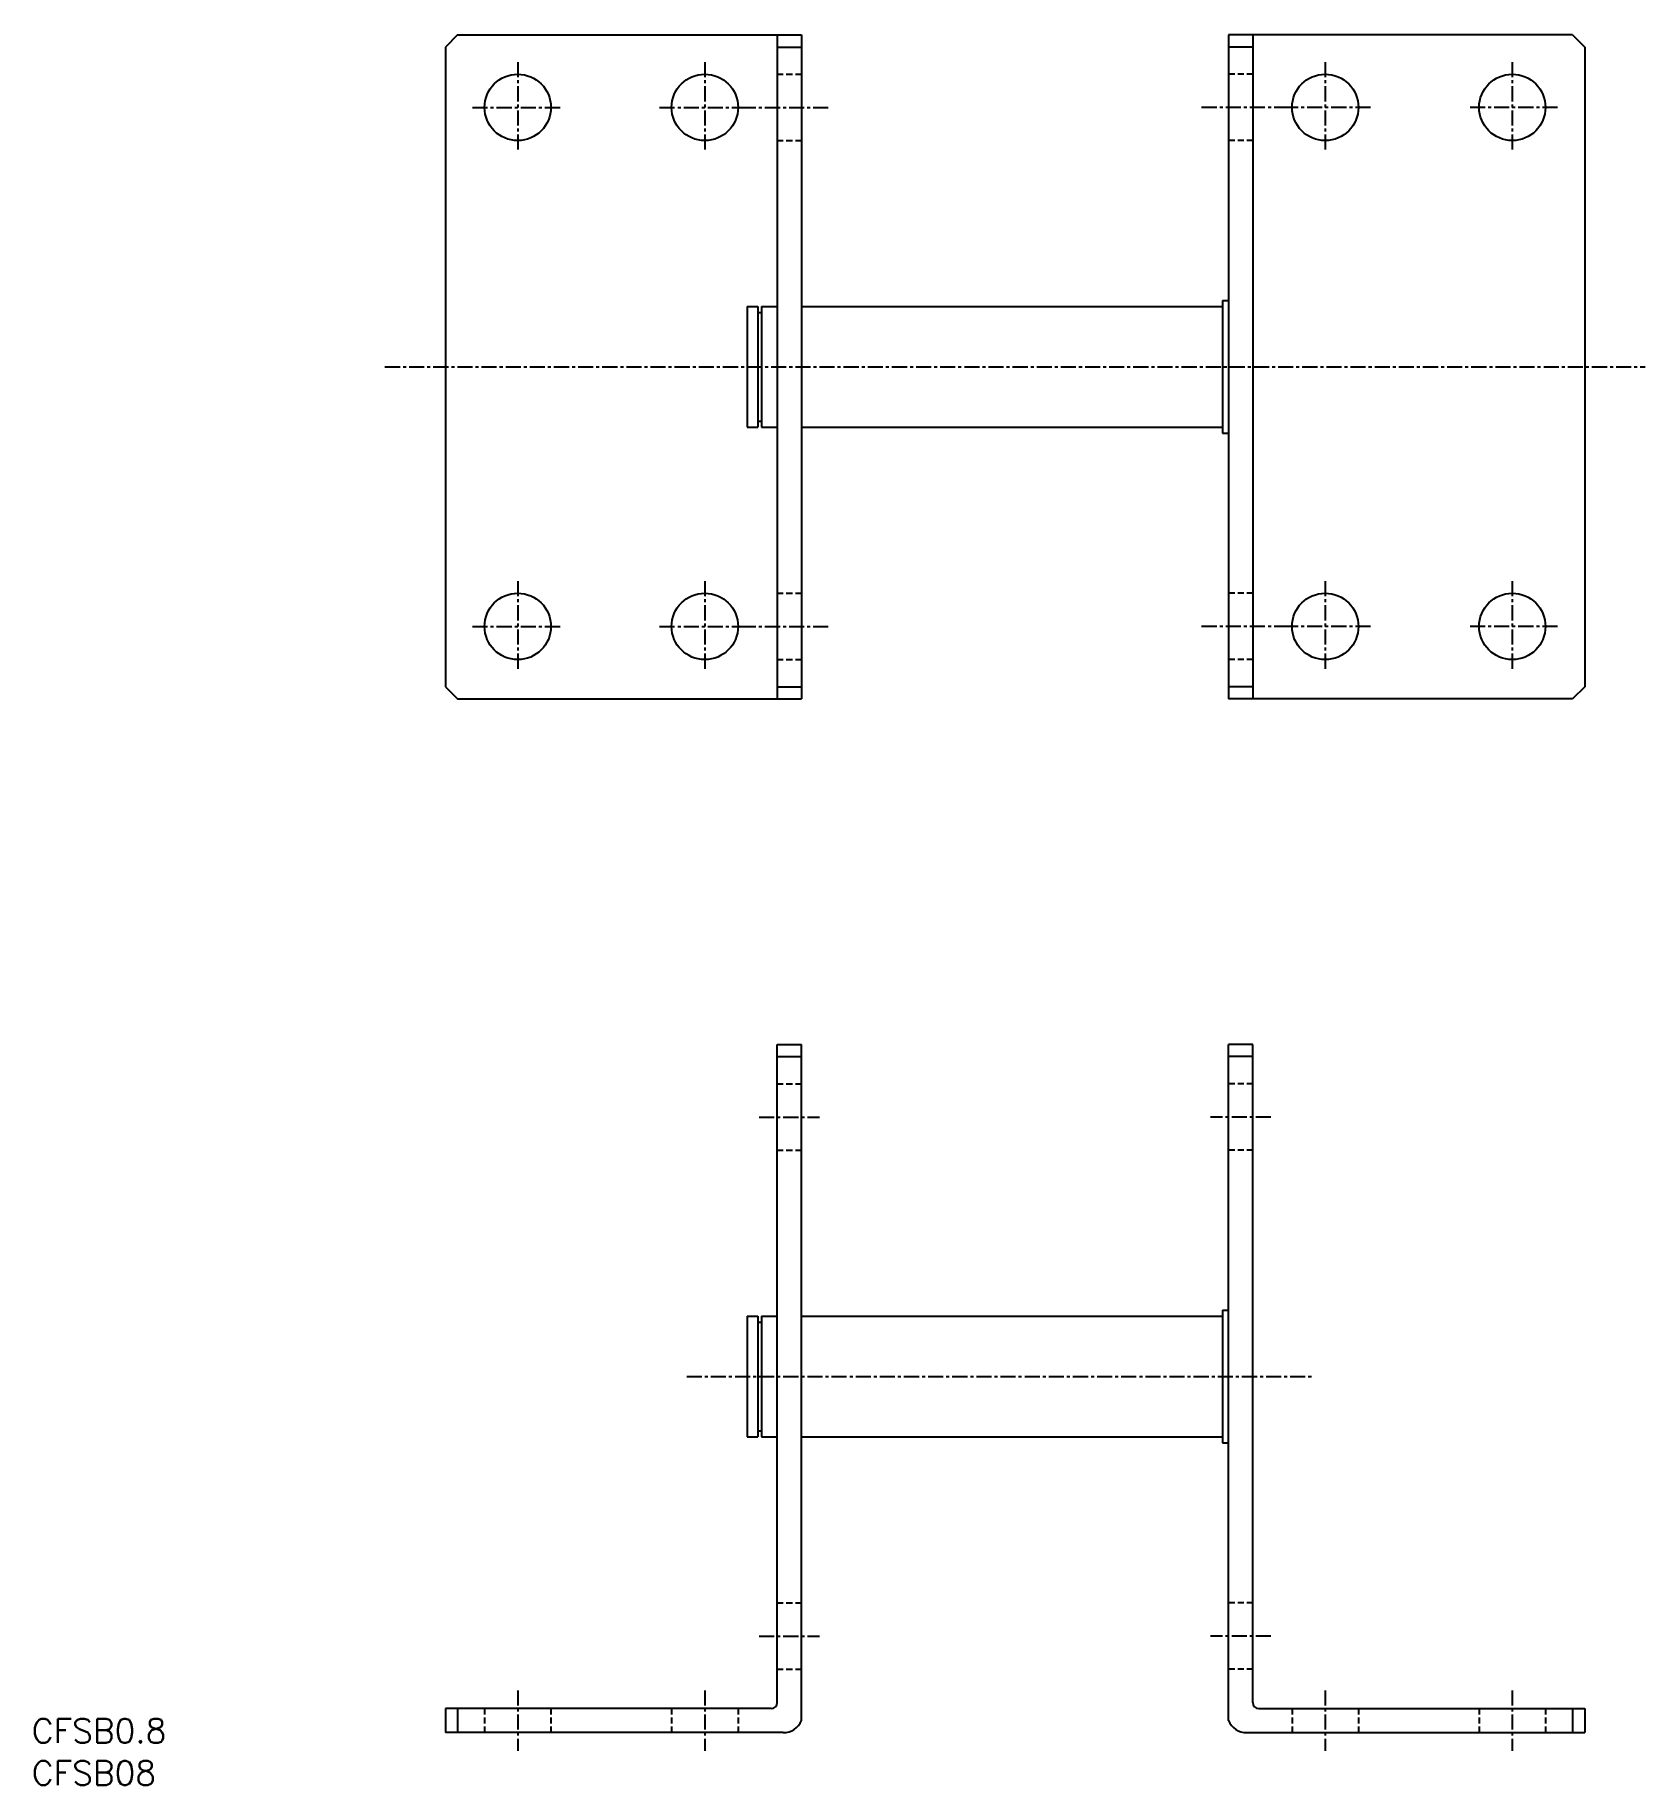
# Model space of a CAD drawing. Extents: x 66 to 200, y 69 to 214.
import ezdxf

# ---------------------------------------------------------------- set-up
doc = ezdxf.new("R2010")
doc.units = 0
doc.linetypes.add('CENTER', pattern=[2, 1.25, -0.25, 0.25, -0.25])
doc.linetypes.add('DASHED', pattern=[0.75, 0.5, -0.25])
doc.layers.get('0').update_dxf_attribs({"linetype": 'CONTINUOUS'})
doc.layers.add('CENTER', color=1, linetype='CENTER')
doc.styles.get("Standard").update_dxf_attribs({"font": 'txt.shx', "bigfont": 'extfont.shx'})

msp = doc.modelspace()

# ---------------------------------------------------------------- linework, layer by layer
at = {"color": 7, "linetype": 'CONTINUOUS'}
for p, q in [((101.14, 214.39), (100.14, 213.39)), ((100.14, 213.39), (100.14, 160.39)), ((101.14, 214.39), (129.64, 214.39)), ((127.64, 214.39), (127.64, 159.39)), ((127.64, 213.39), (129.64, 213.39)), ((129.64, 214.39), (129.64, 159.39)), ((165.04, 214.39), (165.04, 159.39)), ((193.54, 214.39), (165.04, 214.39)), ((167.04, 213.39), (165.04, 213.39)), ((167.04, 214.39), (167.04, 159.39)), ((193.54, 214.39), (194.54, 213.39)), ((194.54, 213.39), (194.54, 160.39)), ((125.14, 191.89), (126.04, 191.89)), ((125.14, 191.89), (125.14, 181.89)), ((126.04, 191.89), (126.04, 181.89)), ((126.04, 191.39), (126.34, 191.39)), ((126.34, 191.89), (126.34, 181.89)), ((126.34, 191.89), (127.64, 191.89)), ((129.64, 191.89), (164.54, 191.89)), ((164.54, 192.39), (164.54, 181.39)), ((164.54, 192.39), (165.04, 192.39)), ((125.14, 181.89), (126.04, 181.89)), ((126.04, 182.39), (126.34, 182.39)), ((126.34, 181.89), (127.64, 181.89)), ((129.64, 181.89), (164.54, 181.89)), ((164.54, 181.39), (165.04, 181.39)), ((100.14, 160.39), (101.14, 159.39)), ((127.64, 160.39), (129.64, 160.39)), ((167.04, 160.39), (165.04, 160.39)), ((194.54, 160.39), (193.54, 159.39)), ((101.14, 159.39), (129.64, 159.39)), ((193.54, 159.39), (165.04, 159.39)), ((127.64, 76.25), (127.64, 130.75)), ((127.64, 130.75), (129.64, 130.75)), ((129.64, 74.75), (129.64, 130.75)), ((167.04, 130.75), (165.04, 130.75)), ((165.04, 74.75), (165.04, 130.75)), ((167.04, 76.25), (167.04, 130.75)), ((127.64, 129.75), (129.64, 129.75)), ((167.04, 129.75), (165.04, 129.75)), ((164.54, 108.75), (165.04, 108.75)), ((164.54, 108.75), (164.54, 97.75)), ((125.14, 108.25), (125.14, 98.25)), ((125.14, 108.25), (126.04, 108.25)), ((126.04, 108.25), (126.04, 98.25)), ((126.04, 107.75), (126.34, 107.75)), ((126.34, 108.25), (127.64, 108.25)), ((126.34, 108.25), (126.34, 98.25)), ((129.64, 108.25), (164.54, 108.25)), ((126.04, 98.75), (126.34, 98.75)), ((125.14, 98.25), (126.04, 98.25)), ((126.34, 98.25), (127.64, 98.25)), ((129.64, 98.25), (164.54, 98.25)), ((164.54, 97.75), (165.04, 97.75)), ((127.14, 75.75), (100.14, 75.75)), ((100.14, 75.75), (100.14, 73.75)), ((101.14, 75.75), (101.14, 73.75)), ((167.54, 75.75), (194.54, 75.75)), ((193.54, 75.75), (193.54, 73.75)), ((194.54, 75.75), (194.54, 73.75)), ((128.14, 73.75), (100.14, 73.75)), ((166.54, 73.75), (194.54, 73.75))]:
    msp.add_line(p, q, dxfattribs=at)
at = {"color": 3, "linetype": 'DASHED'}
for p, q in [((127.64, 211.14), (129.64, 211.14)), ((167.04, 211.14), (165.04, 211.14)), ((127.64, 205.64), (129.64, 205.64)), ((167.04, 205.64), (165.04, 205.64)), ((127.64, 168.14), (129.64, 168.14)), ((167.04, 168.14), (165.04, 168.14)), ((127.64, 162.64), (129.64, 162.64)), ((167.04, 162.64), (165.04, 162.64)), ((127.64, 127.5), (129.64, 127.5)), ((167.04, 127.5), (165.04, 127.5)), ((127.64, 122), (129.64, 122)), ((167.04, 122), (165.04, 122)), ((127.64, 84.5), (129.64, 84.5)), ((167.04, 84.5), (165.04, 84.5)), ((127.64, 79), (129.64, 79)), ((167.04, 79), (165.04, 79))]:
    msp.add_line(p, q, dxfattribs=at)
at = {"color": 7, "linetype": 'CONTINUOUS'}
for centre in [(106.14, 208.39), (121.64, 208.39), (173.04, 208.39), (188.54, 208.39), (106.14, 165.39), (121.64, 165.39), (173.04, 165.39), (188.54, 165.39)]:
    msp.add_circle(centre, 2.75, dxfattribs=at)
for centre, radius, start, end in [((127.14, 76.25), 0.5, 270, 0), ((167.54, 76.25), 0.5, 180, 270), ((128.2, 75.29), 1.53, 267.6884, 339.6917), ((166.47, 75.29), 1.53, 200.3083, 272.3116)]:
    msp.add_arc(centre, radius, start, end, dxfattribs=at)
at = {"layer": 'CENTER', "color": 1, "linetype": 'CENTER'}
for p, q in [((106.14, 212.14), (106.14, 204.64)), ((121.64, 212.14), (121.64, 204.64)), ((173.04, 212.14), (173.04, 204.64)), ((188.54, 212.14), (188.54, 204.64)), ((102.39, 208.39), (109.89, 208.39)), ((117.89, 208.39), (125.39, 208.39)), ((124.62, 208.39), (132.12, 208.39)), ((170.05, 208.39), (162.55, 208.39)), ((176.79, 208.39), (169.29, 208.39)), ((192.29, 208.39), (184.79, 208.39)), ((95.14, 186.89), (199.54, 186.89)), ((106.14, 169.14), (106.14, 161.64)), ((121.64, 169.14), (121.64, 161.64)), ((173.04, 169.14), (173.04, 161.64)), ((188.54, 169.14), (188.54, 161.64)), ((102.39, 165.39), (109.89, 165.39)), ((117.89, 165.39), (125.39, 165.39)), ((124.62, 165.39), (132.12, 165.39)), ((170.05, 165.39), (162.55, 165.39)), ((176.79, 165.39), (169.29, 165.39)), ((192.29, 165.39), (184.79, 165.39)), ((126.14, 124.75), (131.14, 124.75)), ((168.54, 124.75), (163.54, 124.75)), ((120.14, 103.25), (172.04, 103.25)), ((126.14, 81.75), (131.14, 81.75)), ((168.54, 81.75), (163.54, 81.75)), ((106.14, 77.25), (106.14, 72.25)), ((121.64, 77.25), (121.64, 72.25)), ((173.04, 77.25), (173.04, 72.25)), ((188.54, 77.25), (188.54, 72.25))]:
    msp.add_line(p, q, dxfattribs=at)
at = {"layer": 'CENTER', "color": 3, "linetype": 'DASHED'}
for p, q in [((103.39, 75.75), (103.39, 73.75)), ((108.89, 75.75), (108.89, 73.75)), ((118.89, 75.75), (118.89, 73.75)), ((124.39, 75.75), (124.39, 73.75)), ((170.29, 75.75), (170.29, 73.75)), ((175.79, 75.75), (175.79, 73.75)), ((185.79, 75.75), (185.79, 73.75)), ((191.29, 75.75), (191.29, 73.75))]:
    msp.add_line(p, q, dxfattribs=at)

# ---------------------------------------------------------------- texts
for s, p in [('CFSB0.8', (65.88, 72.9)), ('CFSB08', (65.88, 69.41))]:
    msp.add_text(s, height=2).set_placement(p)

doc.saveas('drawing.dxf')
